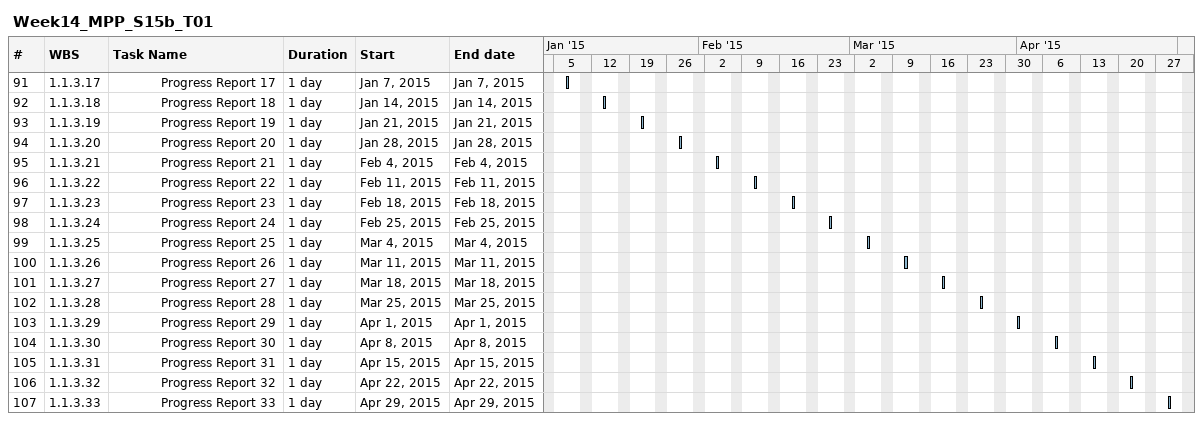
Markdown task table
Week14_MPP_S15b_T01

| ID | WBS | Task | Duration | Start | Finish |
|---|---|---|---|---|---|
| 91 | 1.1.3.17 | Progress Report 17 | 1d | 2015-01-07 | 2015-01-07 |
| 92 | 1.1.3.18 | Progress Report 18 | 1d | 2015-01-14 | 2015-01-14 |
| 93 | 1.1.3.19 | Progress Report 19 | 1d | 2015-01-21 | 2015-01-21 |
| 94 | 1.1.3.20 | Progress Report 20 | 1d | 2015-01-28 | 2015-01-28 |
| 95 | 1.1.3.21 | Progress Report 21 | 1d | 2015-02-04 | 2015-02-04 |
| 96 | 1.1.3.22 | Progress Report 22 | 1d | 2015-02-11 | 2015-02-11 |
| 97 | 1.1.3.23 | Progress Report 23 | 1d | 2015-02-18 | 2015-02-18 |
| 98 | 1.1.3.24 | Progress Report 24 | 1d | 2015-02-25 | 2015-02-25 |
| 99 | 1.1.3.25 | Progress Report 25 | 1d | 2015-03-04 | 2015-03-04 |
| 100 | 1.1.3.26 | Progress Report 26 | 1d | 2015-03-11 | 2015-03-11 |
| 101 | 1.1.3.27 | Progress Report 27 | 1d | 2015-03-18 | 2015-03-18 |
| 102 | 1.1.3.28 | Progress Report 28 | 1d | 2015-03-25 | 2015-03-25 |
| 103 | 1.1.3.29 | Progress Report 29 | 1d | 2015-04-01 | 2015-04-01 |
| 104 | 1.1.3.30 | Progress Report 30 | 1d | 2015-04-08 | 2015-04-08 |
| 105 | 1.1.3.31 | Progress Report 31 | 1d | 2015-04-15 | 2015-04-15 |
| 106 | 1.1.3.32 | Progress Report 32 | 1d | 2015-04-22 | 2015-04-22 |
| 107 | 1.1.3.33 | Progress Report 33 | 1d | 2015-04-29 | 2015-04-29 |
